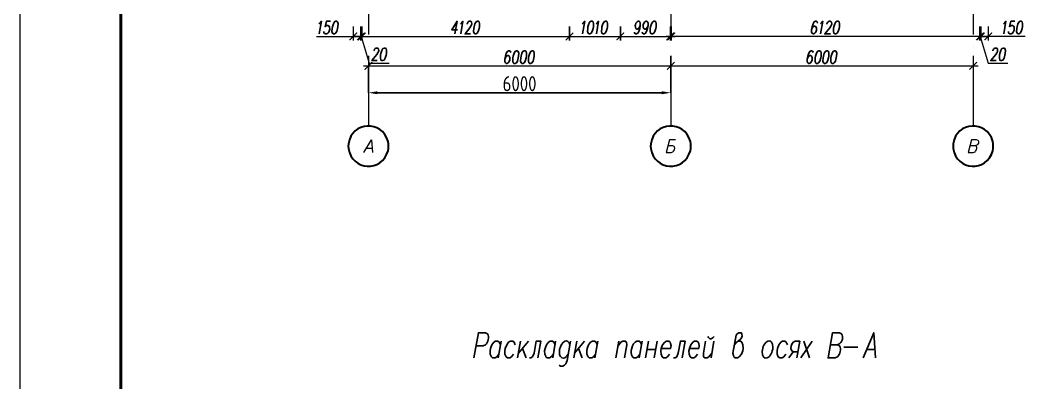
# Model space of a CAD drawing. Header units: millimetres. Extents: x 148937 to 2048786, y 870 to 351006.
# Drawn here: x 572614 to 592592, y 293482 to 300684 of the extents above; entities that cross this region are included whole.
import ezdxf

# ---------------------------------------------------------------- set-up
doc = ezdxf.new("R2010")
doc.units = ezdxf.units.MM
doc.layers.get('Defpoints').update_dxf_attribs({"color": 4})
doc.layers.add('PDF _Геометрия', color=7, linetype='Continuous')
doc.layers.add('PDF _Сплошная заливка', color=7, linetype='Continuous', true_color=0x007eff)
doc.styles.add('GOST type A Italic', font='GOST type A')
doc.dimstyles.get("Standard").update_dxf_attribs({"dimtxt": 0.18, "dimasz": 0.18, "dimexe": 0.18, "dimexo": 0.0625, "dimgap": 0.09, "dimtad": 0, "dimtih": 1, "dimtoh": 1, "dimdec": 4, "dimzin": 0, "dimdsep": 46, "dimtxsty": 'Standard', "dimcen": 0.09, "dimadec": 0, "dimazin": 0, "dimtfac": 1, "dimtdec": 4, "dimtofl": 0, "dimtmove": 0, "dimatfit": 3, "dimfxl": 1, "dimtolj": 1, "dimtzin": 0, "dimarcsym": 0})

# ---------------------------------------------------------------- blocks, each defined once
blk = doc.blocks.new('*D375')
at = {"color": 0, "lineweight": -2, "transparency": 16777216}
for p, q in [((579525, 299775), (579525, 299242)), ((585525, 299790), (585525, 299242)), ((579705, 299242), (585345, 299242))]:
    blk.add_line(p, q, dxfattribs=at)
at = {"color": 0, "transparency": 16777216}
for points in [[(579705, 299272), (579705, 299212), (579525, 299242)], [(585345, 299272), (585345, 299212), (585525, 299242)]]:
    blk.add_solid(points, dxfattribs=at)
at = {"layer": 'Defpoints', "color": 0, "transparency": 16777216}
for p in [(579525, 299775), (585525, 299790), (585525, 299242)]:
    blk.add_point(p, dxfattribs=at)
at = {"color": 242, "true_color": 0xcd2027, "transparency": 16777216, "insert": (582525, 299422), "char_height": 300, "attachment_point": 5, "style": 'GOST type A Italic'}
blk.add_mtext('\\A1;6000', dxfattribs=at)

msp = doc.modelspace()

# ---------------------------------------------------------------- linework, layer by layer
at = {"layer": 'PDF _Геометрия', "lineweight": 15}
msp.add_lwpolyline([(572614.19658, 272458.03955), (572614.19658, 314460.95953), (632018.60568, 314460.95953), (632018.60568, 272458.03955)], close=True, dxfattribs=at)
at = {"layer": 'PDF _Геометрия', "lineweight": 50}
msp.add_lwpolyline([(574612.3935, 272956.51559), (574612.3935, 313962.48783), (631520.13397, 313962.48783), (631520.13397, 272956.51559)], close=True, dxfattribs=at)
at = {"layer": 'PDF _Геометрия', "color": 252, "lineweight": 5, "true_color": 0x989898}
for points in [[(579526.23372, 302317.09184), (579526.23372, 300396.24619)], [(585525.11714, 302317.09184), (585525.11714, 300396.24619)], [(591526.1469, 302317.09184), (591526.1469, 300396.24619)], [(579526.23372, 300157.75232), (579526.23372, 300159.90092)], [(585525.11714, 300157.75232), (585525.11714, 300159.90092)], [(591526.1469, 300157.75232), (591526.1469, 300159.90092)], [(579526.23372, 299917.10833), (579526.23372, 298582.82968)], [(585525.11714, 299917.10833), (585525.11714, 298582.82968)], [(591526.1469, 299917.10833), (591526.1469, 298582.82968)]]:
    msp.add_lwpolyline(points, dxfattribs=at)
at = {"layer": 'PDF _Геометрия', "lineweight": 25}
for points in [[(578544.32333, 300613.25383), (578561.5121, 300623.99682), (578591.59246, 300660.52297), (578546.47193, 300411.28572)], [(578769.92776, 300660.52323), (578692.57827, 300660.52323), (578664.64651, 300553.09338), (578675.38949, 300565.98496), (578701.17266, 300576.72795), (578722.65862, 300576.72795), (578744.14459, 300565.98496), (578754.88758, 300542.35039), (578757.03618, 300505.82425), (578752.73898, 300482.18968), (578739.8474, 300445.66353), (578718.36143, 300422.02896), (578694.72686, 300411.28598), (578671.0923, 300411.28598), (578649.60633, 300422.02896), (578643.16054, 300434.92055), (578641.01194, 300458.55511)], [(581240.81252, 300411.28598), (581283.78446, 300660.52323), (581178.50321, 300492.93266), (581294.52744, 300492.93266)], [(581354.68746, 300613.25383), (581371.87624, 300623.99682), (581399.808, 300660.52297), (581356.83606, 300411.28572)], [(581483.6024, 300600.36277), (581485.751, 300613.25436), (581496.49399, 300636.88892), (581507.23697, 300647.63191), (581524.42575, 300660.52349), (581554.5061, 300660.52349), (581569.54628, 300647.63191), (581573.84348, 300636.88892), (581578.14067, 300613.25436), (581573.84348, 300589.61979), (581560.95189, 300565.98522), (581539.46593, 300529.45907), (581442.77906, 300411.28624), (581550.20891, 300411.28624)], [(583769.71272, 300613.25383), (583786.9015, 300623.99682), (583816.98186, 300660.52297), (583771.86132, 300411.28572)], [(584046.88138, 300613.25383), (584066.21876, 300623.99682), (584094.15052, 300660.52297), (584051.17858, 300411.28572)], [(584921.35755, 300576.72698), (584906.31737, 300542.34943), (584886.98, 300516.56627), (584861.19683, 300505.82328), (584854.75104, 300505.82328), (584833.26507, 300516.56627), (584822.52209, 300542.34943), (584820.37349, 300576.72698), (584822.52209, 300589.61857), (584835.41367, 300623.99612), (584856.89964, 300647.63068), (584880.53421, 300660.52227), (584889.1286, 300660.52227), (584910.61457, 300647.63068), (584921.35755, 300623.99612), (584921.35755, 300576.72698), (584910.61457, 300516.56627), (584891.27719, 300458.55415), (584869.79122, 300422.028), (584844.00806, 300411.28502), (584828.96788, 300411.28502), (584807.48191, 300422.028), (584805.33331, 300445.66257)], [(585076.05898, 300576.72698), (585061.0188, 300542.34943), (585041.68143, 300516.56627), (585015.89826, 300505.82328), (585009.45247, 300505.82328), (584987.9665, 300516.56627), (584977.22352, 300542.34943), (584975.07492, 300576.72698), (584977.22352, 300589.61857), (584990.1151, 300623.99612), (585011.60107, 300647.63068), (585035.23564, 300660.52227), (585043.83002, 300660.52227), (585065.31599, 300647.63068), (585076.05898, 300623.99612), (585076.05898, 300576.72698), (585065.31599, 300516.56627), (585045.97862, 300458.55415), (585024.49265, 300422.028), (585000.85809, 300411.28502), (584983.66931, 300411.28502), (584962.18334, 300422.028), (584960.03474, 300445.66257)], [(588434.31709, 300623.99638), (588432.16849, 300647.63095), (588410.68252, 300660.52253), (588395.64234, 300660.52253), (588369.85918, 300647.63095), (588348.37321, 300613.25339), (588329.03584, 300553.09268), (588318.29285, 300492.93196), (588318.29285, 300445.66283), (588329.03584, 300422.02826), (588350.52181, 300411.28528), (588359.11619, 300411.28528), (588382.75076, 300422.02826), (588404.23673, 300445.66283), (588417.12831, 300482.18898), (588419.27691, 300492.93196), (588417.12831, 300529.45811), (588406.38533, 300553.09268), (588384.89936, 300565.98426), (588378.45357, 300565.98426), (588352.6704, 300553.09268), (588333.33303, 300529.45811), (588318.29285, 300492.93196)], [(588494.47535, 300613.25383), (588511.66413, 300623.99682), (588541.74449, 300660.52297), (588498.77255, 300411.28572)], [(588623.39467, 300600.36277), (588625.54327, 300613.25436), (588638.43485, 300636.88892), (588649.17783, 300647.63191), (588666.36661, 300660.52349), (588696.44697, 300660.52349), (588709.33855, 300647.63191), (588715.78434, 300636.88892), (588720.08153, 300613.25436), (588715.78434, 300589.61979), (588702.89276, 300565.98522), (588681.40679, 300529.45907), (588582.57133, 300411.28624), (588692.14977, 300411.28624)], [(592127.7558, 300613.25383), (592144.94457, 300623.99682), (592175.02493, 300660.52297), (592132.05299, 300411.28572)], [(592353.35585, 300660.52323), (592276.00636, 300660.52323), (592250.2232, 300553.09338), (592258.81759, 300565.98496), (592284.60075, 300576.72795), (592308.23532, 300576.72795), (592329.72129, 300565.98496), (592340.46427, 300542.35039), (592342.61287, 300505.82425), (592338.31568, 300482.18968), (592323.2755, 300445.66353), (592303.93812, 300422.02896), (592278.15496, 300411.28598), (592254.52039, 300411.28598), (592235.18302, 300422.02896), (592228.73723, 300434.92055), (592224.44004, 300458.55511)], [(579635.80989, 300071.80757), (579637.95848, 300082.55056), (579648.70147, 300106.18512), (579659.44445, 300119.0767), (579676.63323, 300129.81969), (579708.86218, 300129.81969), (579721.75377, 300119.0767), (579726.05096, 300106.18512), (579730.34815, 300082.55056), (579726.05096, 300058.91599), (579715.30798, 300035.28142), (579691.67341, 299998.75527), (579594.98655, 299880.58244), (579702.41639, 299880.58244)], [(582349.4889, 300039.57774), (582345.19171, 300063.21231), (582323.70574, 300076.10389), (582308.66556, 300076.10389), (582282.8824, 300063.21231), (582261.39643, 300026.68616), (582244.20765, 299968.67404), (582233.46467, 299908.51333), (582231.31607, 299861.24419), (582244.20765, 299837.60963), (582263.54503, 299824.71805), (582272.13941, 299824.71805), (582297.92258, 299837.60963), (582317.25995, 299861.24419), (582332.30013, 299897.77034), (582334.44873, 299908.51333), (582332.30013, 299945.03948), (582321.55714, 299968.67404), (582300.07117, 299979.41703), (582291.47679, 299979.41703), (582265.69362, 299968.67404), (582246.35625, 299945.03948), (582233.46467, 299908.51333)], [(588350.51866, 300039.57774), (588346.22146, 300063.21231), (588324.73549, 300076.10389), (588309.69532, 300076.10389), (588283.91215, 300063.21231), (588262.42618, 300026.68616), (588243.08881, 299968.67404), (588234.49442, 299908.51333), (588232.34582, 299861.24419), (588243.08881, 299837.60963), (588264.57478, 299824.71805), (588273.16917, 299824.71805), (588298.95233, 299837.60963), (588318.2897, 299861.24419), (588331.18128, 299897.77034), (588333.32988, 299908.51333), (588333.32988, 299945.03948), (588320.4383, 299968.67404), (588301.10093, 299979.41703), (588292.50654, 299979.41703), (588266.72338, 299968.67404), (588247.386, 299945.03948), (588234.49442, 299908.51333)], [(591917.19312, 300071.80757), (591919.34172, 300082.55056), (591930.0847, 300106.18512), (591940.82769, 300119.0767), (591958.01646, 300129.81969), (591990.24542, 300129.81969), (592003.137, 300119.0767), (592007.43419, 300106.18512), (592011.73139, 300082.55056), (592007.43419, 300058.91599), (591996.69121, 300035.28142), (591973.05664, 299998.75527), (591876.36978, 299880.58244), (591983.79962, 299880.58244)], [(581618.96506, 293976.23903), (581707.05754, 294476.86212), (581846.71634, 294476.86212), (581889.68828, 294453.22755)], [(586788.48884, 294238.36593), (586827.16358, 294287.78366), (586863.68973, 294311.41823), (586917.40466, 294358.68736), (586941.03922, 294405.9565), (586934.59343, 294453.22563), (586923.85045, 294476.8602), (586876.58131, 294476.8602), (586842.20376, 294453.22563), (586822.86639, 294429.59106), (586758.40848, 294072.92397), (586767.00287, 294025.65483), (586777.74585, 294002.02027), (586803.52902, 293976.2371), (586850.79815, 293976.2371), (586885.1757, 294002.02027), (586925.99904, 294049.2894), (586953.9308, 294120.1931), (586962.52519, 294167.46223), (586958.228, 294238.36593), (586936.74203, 294287.78366), (586908.81027, 294311.41823), (586863.68973, 294311.41823)], [(588915.60246, 294453.22685), (588872.63052, 294476.86142), (588735.12031, 294476.86142), (588647.02784, 293976.23833), (588784.53804, 293976.23833), (588836.10437, 294002.02149)], [(589343.17378, 293976.23903), (589553.73628, 294476.86212), (589590.26243, 293976.23903)], [(582110.99342, 294049.29054), (582072.31867, 294002.0214), (582037.94112, 293976.23824), (581990.67199, 293976.23824), (581964.88882, 294002.0214), (581951.99724, 294025.65597), (581941.25426, 294049.29054), (581939.10566, 294120.19424), (581947.70005, 294167.46337), (581975.63181, 294238.36707), (582014.30655, 294287.7848), (582048.68411, 294311.41937), (582095.95324, 294311.41937), (582121.7364, 294287.7848), (582145.37097, 294238.36707)], [(582158.265, 294311.41963), (582098.10428, 293976.2385)], [(582439.73068, 294238.36593), (582416.09611, 294287.78366), (582390.31295, 294311.41823), (582343.04381, 294311.41823), (582308.66626, 294287.78366), (582269.99152, 294238.36593), (582239.91116, 294167.46223), (582233.46537, 294120.1931), (582235.61397, 294049.2894), (582257.09993, 294002.02027), (582285.0317, 293976.2371), (582330.15223, 293976.2371), (582366.67838, 294002.02027), (582405.35313, 294049.2894)], [(582545.00983, 294311.41963), (582484.84911, 293976.2385)], [(582699.71126, 294311.41963), (582502.04034, 294072.92537)], [(582888.78867, 293976.2385), (582946.80078, 294311.41963), (582854.41112, 294311.41963), (582811.43918, 294072.92537), (582783.50742, 294002.02167), (582749.12986, 293976.2385), (582719.04951, 293976.2385)], [(583196.03663, 294049.29054), (583155.21329, 294002.0214), (583120.83574, 293976.23824), (583073.56661, 293976.23824), (583047.78344, 294002.0214), (583037.04046, 294025.65597), (583024.14888, 294049.29054), (583022.00028, 294120.19424), (583030.59467, 294167.46337), (583058.52643, 294238.36707), (583097.20117, 294287.7848), (583133.72732, 294311.41937), (583178.84786, 294311.41937), (583206.77962, 294287.7848), (583228.26559, 294238.36707)], [(583241.15752, 294311.41963), (583183.1454, 293976.2385)], [(583535.51426, 294311.41963), (583468.90775, 293928.96937), (583440.97599, 293858.06567), (583419.49002, 293834.4311), (583385.11247, 293810.79654), (583337.84333, 293810.79654), (583312.06017, 293834.4311)], [(583660.13218, 294311.41963), (583599.97146, 293976.2385)], [(583814.83361, 294311.41963), (583617.16269, 294072.92537)], [(584031.83963, 294049.29054), (583991.01629, 294002.0214), (583956.63874, 293976.23824), (583909.3696, 293976.23824), (583883.58644, 294002.0214), (583872.84345, 294025.65597), (583859.95187, 294049.29054), (583857.80328, 294120.19424), (583866.39766, 294167.46337), (583894.32942, 294238.36707), (583933.00417, 294287.7848), (583969.53032, 294311.41937), (584014.65085, 294311.41937), (584042.58261, 294287.7848), (584064.06858, 294238.36707)], [(584076.96052, 294311.41963), (584018.9484, 293976.2385)], [(584495.93955, 294311.41963), (584435.77883, 293976.2385)], [(584478.7471, 294214.73233), (584536.75922, 294287.78463), (584573.28537, 294311.41919), (584618.4059, 294311.41919), (584646.33766, 294287.78463), (584652.78345, 294238.3669), (584605.51432, 293976.23807)], [(584850.4542, 294311.41937), (584897.72333, 294311.41937), (584923.5065, 294287.7848), (584947.14106, 294238.36707)], [(584960.03509, 294311.41963), (584899.87438, 293976.2385)], [(585082.50232, 294311.41963), (585024.4902, 293976.2385)], [(585254.39183, 294311.41963), (585194.23111, 293976.2385)], [(585336.03956, 294167.46293), (585522.9675, 294167.46293), (585531.56189, 294214.73207), (585522.9675, 294262.0012), (585512.22451, 294287.78436), (585486.44135, 294311.41893), (585439.17222, 294311.41893), (585404.79466, 294287.78436), (585363.97132, 294238.36663), (585336.03956, 294167.46293), (585327.44517, 294120.1938), (585331.74237, 294049.2901), (585353.22834, 294002.02097), (585381.1601, 293976.2378), (585426.28063, 293976.2378), (585462.80678, 294002.02097), (585501.48153, 294049.2901)], [(585750.71913, 293976.2385), (585810.87984, 294311.41963), (585718.49017, 294311.41963), (585675.51823, 294072.92537), (585647.58647, 294002.02167), (585613.20892, 293976.2385), (585580.97997, 293976.2385)], [(585894.6739, 294167.46293), (586079.45324, 294167.46293), (586088.04763, 294214.73207), (586081.60184, 294262.0012), (586068.71025, 294287.78436), (586042.92709, 294311.41893), (585995.65796, 294311.41893), (585961.28041, 294287.78436), (585922.60566, 294238.36663), (585894.6739, 294167.46293), (585886.07951, 294120.1938), (585888.22811, 294049.2901), (585909.71408, 294002.02097), (585937.64584, 293976.2378), (585984.91497, 293976.2378), (586019.29252, 294002.02097), (586057.96727, 294049.2901)], [(586212.66642, 294311.41963), (586171.84308, 294072.92537), (586173.99168, 294002.02167), (586199.77484, 293976.2385), (586247.04398, 293976.2385), (586281.42153, 294002.02167), (586341.58224, 294072.92537)], [(586259.93801, 294405.95842), (586272.82959, 294382.32385), (586298.61275, 294358.68929), (586328.69311, 294358.68929), (586365.21926, 294382.32385), (586384.55663, 294405.95842)], [(586382.40524, 294311.41963), (586324.39312, 293976.2385)], [(587841.30223, 294238.36593), (587817.66766, 294287.78366), (587791.8845, 294311.41823), (587744.61536, 294311.41823), (587710.23781, 294287.78366), (587671.56307, 294238.36593), (587643.6313, 294167.46223), (587635.03692, 294120.1931), (587637.18551, 294049.2894), (587658.67148, 294002.02027), (587686.60324, 293976.2371), (587733.87238, 293976.2371), (587768.24993, 294002.02027), (587806.92467, 294049.2894)], [(588026.08279, 293976.23903), (588086.2435, 294311.42015), (587993.85383, 294311.42015), (587957.32769, 294287.78559)], [(588333.33058, 294311.41963), (588103.43071, 293976.2385)], [(588163.59177, 294311.41963), (588275.31881, 293976.2385)], [(581851.01353, 294238.36786), (581799.44721, 294214.73329), (581661.937, 294214.73329)], [(582581.53668, 294167.46293), (582656.73757, 293976.2378)], [(583696.65903, 294167.46293), (583769.71132, 293976.2378)], [(585054.57388, 294143.82933), (585224.31304, 294143.82933)], [(587871.38573, 293976.23903), (587955.18101, 294096.56046)], [(587929.39593, 294120.19502), (587955.17909, 294096.56046), (588047.56876, 294096.56046)], [(588874.77911, 294214.73259), (588831.80718, 294238.36716), (588692.14837, 294238.36716)], [(588881.22491, 294262.00172), (588831.80718, 294238.36716)], [(588962.87229, 294191.09872), (589240.0413, 294191.09872)], [(589418.3738, 294143.82933), (589573.07278, 294143.82933)], [(584912.76351, 294049.29054), (584874.08877, 294002.0214), (584837.56262, 293976.23824), (584792.44208, 293976.23824), (584764.51032, 294002.0214)]]:
    msp.add_lwpolyline(points, dxfattribs=at)
for points in [[(578877.35761, 300660.52323), (578851.57444, 300647.63165), (578830.08847, 300613.25409), (578812.8997, 300553.09338), (578806.45391, 300516.56723), (578802.15671, 300458.55511), (578812.8997, 300422.02896), (578834.38567, 300411.28598), (578849.42585, 300411.28598), (578875.20901, 300422.02896), (578896.69498, 300458.55511), (578913.88375, 300516.56723), (578920.32955, 300553.09338), (578922.47814, 300613.25409), (578913.88375, 300647.63165), (578892.39779, 300660.52323)], [(581687.72174, 300660.52323), (581661.93858, 300647.63165), (581640.45261, 300613.25409), (581621.11523, 300553.09338), (581614.66944, 300516.56723), (581612.52084, 300458.55511), (581621.11523, 300422.02896), (581642.6012, 300411.28598), (581657.64138, 300411.28598), (581683.42454, 300422.02896), (581704.91051, 300458.55511), (581724.24789, 300516.56723), (581730.69368, 300553.09338), (581732.84227, 300613.25409), (581724.24789, 300647.63165), (581702.76192, 300660.52323)], [(583948.04557, 300660.52323), (583922.26241, 300647.63165), (583900.77644, 300613.25409), (583881.43907, 300553.09338), (583877.14187, 300516.56723), (583872.84468, 300458.55511), (583883.58766, 300422.02896), (583902.92504, 300411.28598), (583920.11381, 300411.28598), (583943.74838, 300422.02896), (583965.23435, 300458.55511), (583984.57172, 300516.56723), (583991.01751, 300553.09338), (583993.16611, 300613.25409), (583984.57172, 300647.63165), (583963.08575, 300660.52323)], [(584227.36493, 300660.52323), (584201.58176, 300647.63165), (584180.09579, 300613.25409), (584160.75842, 300553.09338), (584154.31263, 300516.56723), (584152.16403, 300458.55511), (584160.75842, 300422.02896), (584182.24439, 300411.28598), (584197.28457, 300411.28598), (584223.06773, 300422.02896), (584244.5537, 300458.55511), (584263.89107, 300516.56723), (584270.33687, 300553.09338), (584272.48546, 300613.25409), (584263.89107, 300647.63165), (584242.40511, 300660.52323)], [(585189.93217, 300660.52323), (585166.2976, 300647.63165), (585144.81163, 300613.25409), (585125.47426, 300553.09338), (585119.02847, 300516.56723), (585116.87987, 300458.55511), (585125.47426, 300422.02896), (585146.96023, 300411.28598), (585162.00041, 300411.28598), (585187.78357, 300422.02896), (585209.26954, 300458.55511), (585228.60692, 300516.56723), (585232.90411, 300553.09338), (585237.2013, 300613.25409), (585226.45832, 300647.63165), (585207.12095, 300660.52323)], [(588827.50963, 300660.52323), (588803.87507, 300647.63165), (588780.2405, 300613.25409), (588763.05172, 300553.09338), (588756.60593, 300516.56723), (588754.45734, 300458.55511), (588763.05172, 300422.02896), (588784.53769, 300411.28598), (588799.57787, 300411.28598), (588825.36104, 300422.02896), (588846.847, 300458.55511), (588864.03578, 300516.56723), (588870.48157, 300553.09338), (588874.77877, 300613.25409), (588864.03578, 300647.63165), (588844.69841, 300660.52323)], [(592460.7857, 300660.52323), (592437.15114, 300647.63165), (592415.66517, 300613.25409), (592396.32779, 300553.09338), (592389.882, 300516.56723), (592387.73341, 300458.55511), (592396.32779, 300422.02896), (592417.81376, 300411.28598), (592432.85394, 300411.28598), (592458.63711, 300422.02896), (592480.12308, 300458.55511), (592499.46045, 300516.56723), (592505.90624, 300553.09338), (592508.05484, 300613.25409), (592499.46045, 300647.63165), (592477.97448, 300660.52323)], [(579839.92922, 300129.81951), (579814.14606, 300119.07653), (579792.66009, 300082.55038), (579773.32272, 300022.38967), (579766.87693, 299988.01211), (579764.72833, 299927.8514), (579773.32272, 299891.32525), (579794.80869, 299880.58227), (579809.84886, 299880.58227), (579835.63203, 299891.32525), (579857.118, 299927.8514), (579876.45537, 299988.01211), (579882.90116, 300022.38967), (579885.04976, 300082.55038), (579876.45537, 300119.07653), (579854.9694, 300129.81951)], [(582463.36647, 300076.10459), (582437.5833, 300063.21301), (582416.09733, 300026.68686), (582398.90856, 299968.67474), (582392.46277, 299932.14859), (582388.16557, 299871.98788), (582398.90856, 299837.61033), (582420.39453, 299824.71875), (582435.43471, 299824.71875), (582461.21787, 299837.61033), (582482.70384, 299871.98788), (582499.89262, 299932.14859), (582506.33841, 299968.67474), (582508.487, 300026.68686), (582499.89262, 300063.21301), (582478.40665, 300076.10459)], [(582618.06353, 300076.10459), (582592.28036, 300063.21301), (582570.79439, 300026.68686), (582553.60562, 299968.67474), (582547.15983, 299932.14859), (582542.86263, 299871.98788), (582553.60562, 299837.61033), (582575.09159, 299824.71875), (582590.13176, 299824.71875), (582615.91493, 299837.61033), (582637.4009, 299871.98788), (582654.58967, 299932.14859), (582661.03546, 299968.67474), (582663.18406, 300026.68686), (582654.58967, 300063.21301), (582633.1037, 300076.10459)], [(582772.76058, 300076.10459), (582746.97742, 300063.21301), (582725.49145, 300026.68686), (582708.30267, 299968.67474), (582701.85688, 299932.14859), (582699.70829, 299871.98788), (582708.30267, 299837.61033), (582729.78864, 299824.71875), (582744.82882, 299824.71875), (582770.61199, 299837.61033), (582792.09796, 299871.98788), (582809.28673, 299932.14859), (582815.73252, 299968.67474), (582817.88112, 300026.68686), (582809.28673, 300063.21301), (582787.80076, 300076.10459)], [(588464.39622, 300076.10459), (588438.61306, 300063.21301), (588417.12709, 300026.68686), (588397.78971, 299968.67474), (588393.49252, 299932.14859), (588389.19533, 299871.98788), (588399.93831, 299837.61033), (588419.27568, 299824.71875), (588436.46446, 299824.71875), (588460.09903, 299837.61033), (588481.585, 299871.98788), (588500.92237, 299932.14859), (588507.36816, 299968.67474), (588509.51676, 300026.68686), (588500.92237, 300063.21301), (588479.4364, 300076.10459)], [(588619.09328, 300076.10459), (588593.31011, 300063.21301), (588571.82415, 300026.68686), (588554.63537, 299968.67474), (588548.18958, 299932.14859), (588543.89238, 299871.98788), (588554.63537, 299837.61033), (588573.97274, 299824.71875), (588591.16152, 299824.71875), (588614.79608, 299837.61033), (588638.43065, 299871.98788), (588655.61943, 299932.14859), (588662.06522, 299968.67474), (588664.21381, 300026.68686), (588655.61943, 300063.21301), (588634.13346, 300076.10459)], [(588773.79471, 300076.10459), (588748.01154, 300063.21301), (588726.52557, 300026.68686), (588709.3368, 299968.67474), (588702.89101, 299932.14859), (588698.59381, 299871.98788), (588709.3368, 299837.61033), (588728.67417, 299824.71875), (588745.86295, 299824.71875), (588769.49751, 299837.61033), (588793.13208, 299871.98788), (588810.32086, 299932.14859), (588816.76665, 299968.67474), (588818.91524, 300026.68686), (588810.32086, 300063.21301), (588788.83489, 300076.10459)], [(592121.30808, 300129.81951), (592095.52492, 300119.07653), (592074.03895, 300082.55038), (592054.70158, 300022.38967), (592048.25579, 299988.01211), (592046.10719, 299927.8514), (592054.70158, 299891.32525), (592076.18755, 299880.58227), (592091.22772, 299880.58227), (592117.01089, 299891.32525), (592138.49686, 299927.8514), (592157.83423, 299988.01211), (592164.28002, 300022.38967), (592166.42862, 300082.55038), (592157.83423, 300119.07653), (592136.34826, 300129.81951)]]:
    msp.add_lwpolyline(points, close=True, dxfattribs=at)
at = {"layer": 'PDF _Геометрия', "color": 150, "lineweight": 9, "true_color": 0x007eff}
for points in [[(579225.42927, 300559.53891), (579225.42927, 300280.2213)], [(585516.52311, 300559.53891), (585516.52311, 300280.2213)], [(585535.85751, 300559.53891), (585535.85751, 300280.2213)], [(591826.95135, 300559.53891), (591826.95135, 300280.2213)], [(578494.90542, 300359.72096), (579225.42839, 300359.72096)], [(579124.44713, 300359.72096), (579474.66844, 300359.72096)], [(579375.8293, 300359.72096), (579225.42752, 300359.72096)], [(579294.18594, 300359.72096), (583615.01458, 300359.72096)], [(579375.8293, 300359.72096), (579395.16668, 300359.72096), (579375.8293, 300359.72096)], [(579384.42771, 300359.72096), (579543.42389, 299831.16611), (579934.46854, 299831.16611)], [(579395.16808, 300359.72096), (579545.56986, 300359.72096)], [(583415.19335, 300359.72096), (584624.85341, 300359.72096)], [(584425.03218, 300359.72096), (585615.35497, 300359.72096)], [(591756.04835, 300359.72096), (585434.87593, 300359.72096)], [(591657.21254, 300359.72096), (591506.81075, 300359.72096)], [(591925.78716, 300359.72096), (591575.56585, 300359.72096)], [(591676.54694, 300359.72096), (591657.20956, 300359.72096), (591676.54694, 300359.72096)], [(591665.80657, 300359.72096), (591824.80275, 299831.16611), (592215.8474, 299831.16611)], [(591676.54694, 300359.72096), (591826.94872, 300359.72096)], [(592557.47519, 300359.72096), (591826.95222, 300359.72096)]]:
    msp.add_lwpolyline(points, dxfattribs=at)
for points in [[(579375.8293, 300280.2213), (579375.8293, 300559.53891)], [(579395.16808, 300280.2213), (579395.16808, 300559.53891)], [(583516.17548, 300280.2213), (583516.17548, 300559.53891)], [(584526.01868, 300280.2213), (584526.01868, 300559.53891)], [(591657.21254, 300280.2213), (591657.21254, 300559.53891)], [(591676.54694, 300280.2213), (591676.54694, 300559.53891)]]:
    msp.add_lwpolyline(points, close=True, dxfattribs=at)
at = {"layer": 'PDF _Геометрия', "color": 222, "lineweight": 9, "true_color": 0xdd00a5}
for points in [[(579526.23372, 299975.12027), (579526.23372, 299695.80266)], [(591526.1469, 299975.12027), (591526.1469, 299695.80266)], [(579425.24721, 299775.30014), (585626.0982, 299775.30014)], [(585426.28133, 299775.30014), (591627.13232, 299775.30014)]]:
    msp.add_lwpolyline(points, dxfattribs=at)
msp.add_lwpolyline([(585525.11714, 299695.80266), (585525.11714, 299975.12027)], close=True, dxfattribs=at)
at = {"layer": 'PDF _Геометрия', "color": 252, "lineweight": 15, "true_color": 0x989898}
for points in [[(579433.84125, 298058.57326), (579586.39163, 298307.81051), (579605.72901, 298058.57326)], [(585619.65156, 298307.80911), (585501.47873, 298307.80911), (585434.87222, 298058.57186), (585531.55909, 298058.57186), (585565.93664, 298069.31485), (585580.97682, 298082.20643), (585598.16559, 298105.841), (585606.75998, 298140.21855), (585602.46279, 298163.85312), (585596.017, 298176.7447), (585565.93664, 298189.63628), (585469.24978, 298189.63628)], [(591622.83324, 298294.91753), (591592.75288, 298307.80911), (591496.06601, 298307.80911), (591429.45951, 298058.57186), (591526.14637, 298058.57186), (591562.67252, 298069.31485), (591575.5641, 298082.20643), (591592.75288, 298105.841), (591601.34727, 298140.21855), (591597.05007, 298163.85312), (591590.60428, 298176.7447), (591560.52392, 298189.63628), (591465.98566, 298189.63628)], [(579487.55617, 298140.21881), (579594.98602, 298140.21881)], [(591597.05007, 298200.37926), (591560.52392, 298189.63628)]]:
    msp.add_lwpolyline(points, dxfattribs=at)
at = {"layer": 'PDF _Геометрия', "color": 5, "lineweight": 35}
for points in [[(579915.12662, 298090.80152), (579923.72101, 298135.92205), (579925.8696, 298183.19119), (579923.72101, 298230.46032), (579915.12662, 298275.58086)], [(585914.01005, 298090.80152), (585922.60444, 298135.92205), (585924.75303, 298183.19119), (585922.60444, 298230.46032), (585914.01005, 298275.58086)], [(591915.04417, 298090.80152), (591923.63856, 298135.92205), (591925.78716, 298183.19119), (591923.63856, 298230.46032), (591915.04417, 298275.58086)], [(579128.74013, 298230.46032), (579126.59153, 298183.19119), (579128.74013, 298135.92205)], [(585127.62356, 298230.46032), (585125.47496, 298183.19119), (585127.62356, 298135.92205)], [(591128.65768, 298230.46032), (591126.50909, 298183.19119), (591128.65768, 298135.92205)]]:
    msp.add_lwpolyline(points, dxfattribs=at)
at = {"layer": 'PDF _Геометрия', "lineweight": 25}
for centre, major_axis, ratio, start_param, end_param in [((583420.56485, 294143.82771), (-46.32872, -169.72582), 0.5640202763, 2.3065474294, 7.4237437215), ((587445.21255, 294144.30207), (-45.68811, -170.57179), 0.5597190131, 3.5402198946, 9.8234052018)]:
    msp.add_ellipse(centre, major_axis=major_axis, ratio=ratio, start_param=start_param, end_param=end_param, dxfattribs=at)
at = {"layer": 'PDF _Геометрия', "color": 5, "lineweight": 35}
for points in [[(579915.12662, 298275.58086), (579797.41931, 298708.55896), (579197.06555, 298673.28616), (579128.74013, 298230.46032)], [(585914.01005, 298275.58086), (585796.30274, 298708.55896), (585195.94898, 298673.28616), (585127.62356, 298230.46032)], [(591915.04417, 298275.58086), (591797.33687, 298708.55896), (591196.9831, 298673.28616), (591128.65768, 298230.46032)], [(579128.74013, 298135.92205), (579197.06555, 297693.09622), (579797.41931, 297657.82342), (579915.12662, 298090.80152)], [(585127.62356, 298135.92205), (585195.94898, 297693.09622), (585796.30274, 297657.82342), (585914.01005, 298090.80152)], [(591128.65768, 298135.92205), (591196.9831, 297693.09622), (591797.33687, 297657.82342), (591915.04417, 298090.80152)]]:
    msp.add_open_spline(points, degree=3, dxfattribs=at)
at = {"layer": 'PDF _Геометрия', "color": 252, "lineweight": 15, "true_color": 0x989898}
msp.add_open_spline([(591622.83324, 298294.91753), (591648.54478, 298259.14339), (591624.62373, 298225.19556), (591597.05007, 298200.37926)], degree=3, dxfattribs=at)
at = {"layer": 'PDF _Геометрия', "lineweight": 25}
for points in [[(581889.68828, 294453.22755), (581927.03806, 294394.32019), (581898.3901, 294284.31202), (581851.01353, 294238.36786)], [(584764.51032, 294002.0214), (584705.35228, 294092.40572), (584755.12811, 294264.61576), (584850.4542, 294311.41937)], [(587957.32769, 294287.78559), (587916.32529, 294238.83339), (587888.57258, 294179.28144), (587929.39593, 294120.19502)], [(588915.60246, 294453.22685), (588953.59681, 294387.12169), (588931.03655, 294313.7471), (588881.22491, 294262.00172)], [(588836.10437, 294002.02149), (588884.84171, 294049.86358), (588911.77079, 294154.2854), (588874.77911, 294214.73259)]]:
    msp.add_open_spline(points, degree=3, dxfattribs=at)
at = {"layer": 'PDF _Сплошная заливка', "lineweight": 25, "transparency": 33554559}
for points in [[(579292.03525, 300443.51502), (579158.82224, 300278.07305), (579141.63346, 300293.11323)], [(579307.077, 300426.32694), (579292.03682, 300443.51572), (579158.82381, 300278.07375)], [(579292.03525, 300293.1128), (579307.07543, 300278.07262), (579442.43703, 300443.51458)], [(579307.077, 300278.07323), (579442.43861, 300443.5152), (579457.47879, 300426.32642)], [(591743.15292, 300443.51502), (591609.93991, 300278.07305), (591592.75113, 300293.11323)], [(591760.34537, 300426.32694), (591743.15659, 300443.51572), (591609.94358, 300278.07375)], [(591743.15292, 300293.1128), (591760.34169, 300278.07262), (591893.55471, 300443.51458)], [(591760.34537, 300278.07323), (591893.55838, 300443.5152), (591908.59856, 300426.32642)]]:
    msp.add_solid(points, dxfattribs=at)
at = {"layer": 'PDF _Сплошная заливка', "lineweight": 9, "transparency": 33554559}
for points in [[(579292.03525, 300293.1128), (579307.07543, 300278.07262), (579442.43703, 300443.51458)], [(579307.077, 300278.07323), (579442.43861, 300443.5152), (579457.47879, 300426.32642)], [(579461.77406, 300443.51502), (579328.56105, 300278.07305), (579311.37227, 300293.11323)], [(579461.77406, 300443.51502), (579328.56105, 300278.07305), (579311.37227, 300293.11323)], [(579478.96213, 300426.32694), (579461.77336, 300443.51572), (579328.56035, 300278.07375)], [(579478.96213, 300426.32694), (579461.77336, 300443.51572), (579328.56035, 300278.07375)], [(583432.38143, 300293.1128), (583449.5702, 300278.07262), (583582.78321, 300443.51458)], [(583582.78584, 300443.51502), (583449.57282, 300278.07305), (583432.38405, 300293.11323)], [(583449.5695, 300278.07323), (583582.78251, 300443.5152), (583597.82269, 300426.32642)], [(583597.82322, 300426.32694), (583582.78304, 300443.51572), (583449.57003, 300278.07375)], [(584592.62466, 300443.51502), (584459.41165, 300278.07305), (584442.22287, 300293.11323)], [(584442.22462, 300293.1128), (584459.4134, 300278.07262), (584592.62641, 300443.51458)], [(584459.4127, 300278.07323), (584592.62571, 300443.5152), (584607.66589, 300426.32642)], [(584607.66641, 300426.32694), (584592.62624, 300443.51572), (584459.41322, 300278.07375)], [(585432.72468, 300293.1128), (585447.76486, 300278.07262), (585583.12646, 300443.51458)], [(585447.76643, 300278.07323), (585583.12804, 300443.5152), (585598.16822, 300426.32642)], [(585602.46349, 300443.51502), (585469.25048, 300278.07305), (585452.0617, 300293.11323)], [(585619.65156, 300426.32694), (585602.46279, 300443.51572), (585469.24978, 300278.07375)], [(591573.41411, 300293.1128), (591588.45429, 300278.07262), (591723.81589, 300443.51458)], [(591573.41411, 300293.1128), (591588.45429, 300278.07262), (591723.81589, 300443.51458)], [(591588.45586, 300278.07323), (591723.81747, 300443.5152), (591738.85765, 300426.32642)], [(591588.45586, 300278.07323), (591723.81747, 300443.5152), (591738.85765, 300426.32642)], [(591743.15292, 300443.51502), (591609.93991, 300278.07305), (591592.75113, 300293.11323)], [(591760.34537, 300426.32694), (591743.15659, 300443.51572), (591609.94358, 300278.07375)]]:
    msp.add_solid(points, dxfattribs=at)
at = {"layer": 'PDF _Сплошная заливка', "color": 222, "lineweight": 9, "true_color": 0xdd00a5, "transparency": 33554559}
for points in [[(579592.8397, 299859.09638), (579457.47809, 299691.50582), (579442.43791, 299708.6946)], [(579607.88145, 299841.90831), (579592.84127, 299859.09708), (579457.47966, 299691.50652)], [(585593.86945, 299859.09638), (585458.50784, 299691.50582), (585443.46766, 299708.6946)], [(585443.46941, 299708.69416), (585458.50959, 299691.50538), (585593.8712, 299859.09595)], [(585458.50679, 299691.50608), (585593.8684, 299859.09665), (585608.90858, 299841.90787)], [(585608.9112, 299841.90831), (585593.87102, 299859.09708), (585458.50941, 299691.50652)], [(591444.49916, 299708.69416), (591459.53934, 299691.50538), (591592.75235, 299859.09595)], [(591459.54092, 299691.50608), (591592.75393, 299859.09665), (591609.9427, 299841.90787)]]:
    msp.add_solid(points, dxfattribs=at)

# ---------------------------------------------------------------- dimensions: what is measured, and where the dimension line sits
at = {"color": 244, "true_color": 0x991b1e}
dim = msp.add_linear_dim(base=(585525.11714, 299241.90092), p1=(579525.15812, 299775.30014), p2=(585525.11714, 299790.34189), dimstyle='Standard', override={"dimtxt": 300, "dimasz": 180, "dimgap": 30, "dimtad": 1, "dimtih": 0, "dimdec": 0, "dimtxsty": 'GOST type A Italic', "dimclrt": 242}, dxfattribs=at)
dim.commit()
dim.dimension.update_dxf_attribs({"geometry": '*D375', "text_midpoint": (582525.13763, 299421.90092)})

doc.saveas('drawing.dxf')
